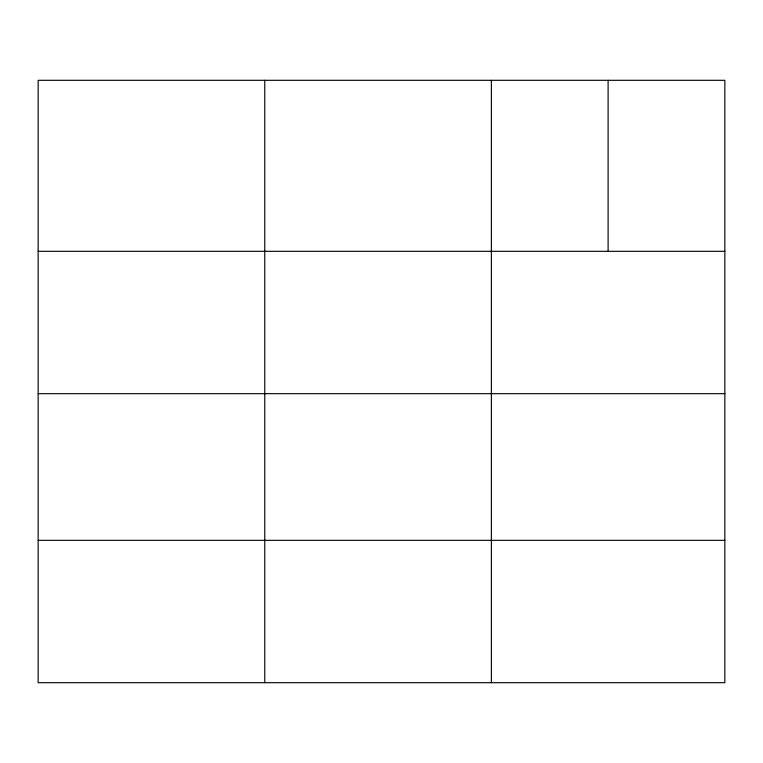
<?xml version="1.0" encoding="UTF-8"?>
<svg xmlns="http://www.w3.org/2000/svg" width="763" height="763" viewBox="0 0 763 763"><rect width="100%" height="100%" fill="white"/><g stroke="black" fill="none" stroke-linecap="round" stroke-linejoin="round"><path stroke-width="1.14" d="M724.85 393.67L724.85 80.306L38.15 80.306L38.15 682.694L724.85 682.694L724.85 393.67L38.15 393.67M38.15 251.313L724.85 251.313M38.15 540.338L724.85 540.338M608.111 80.306L608.111 251.313M491.372 80.306L491.372 682.694M264.761 80.306L264.761 682.694"/></g></svg>
